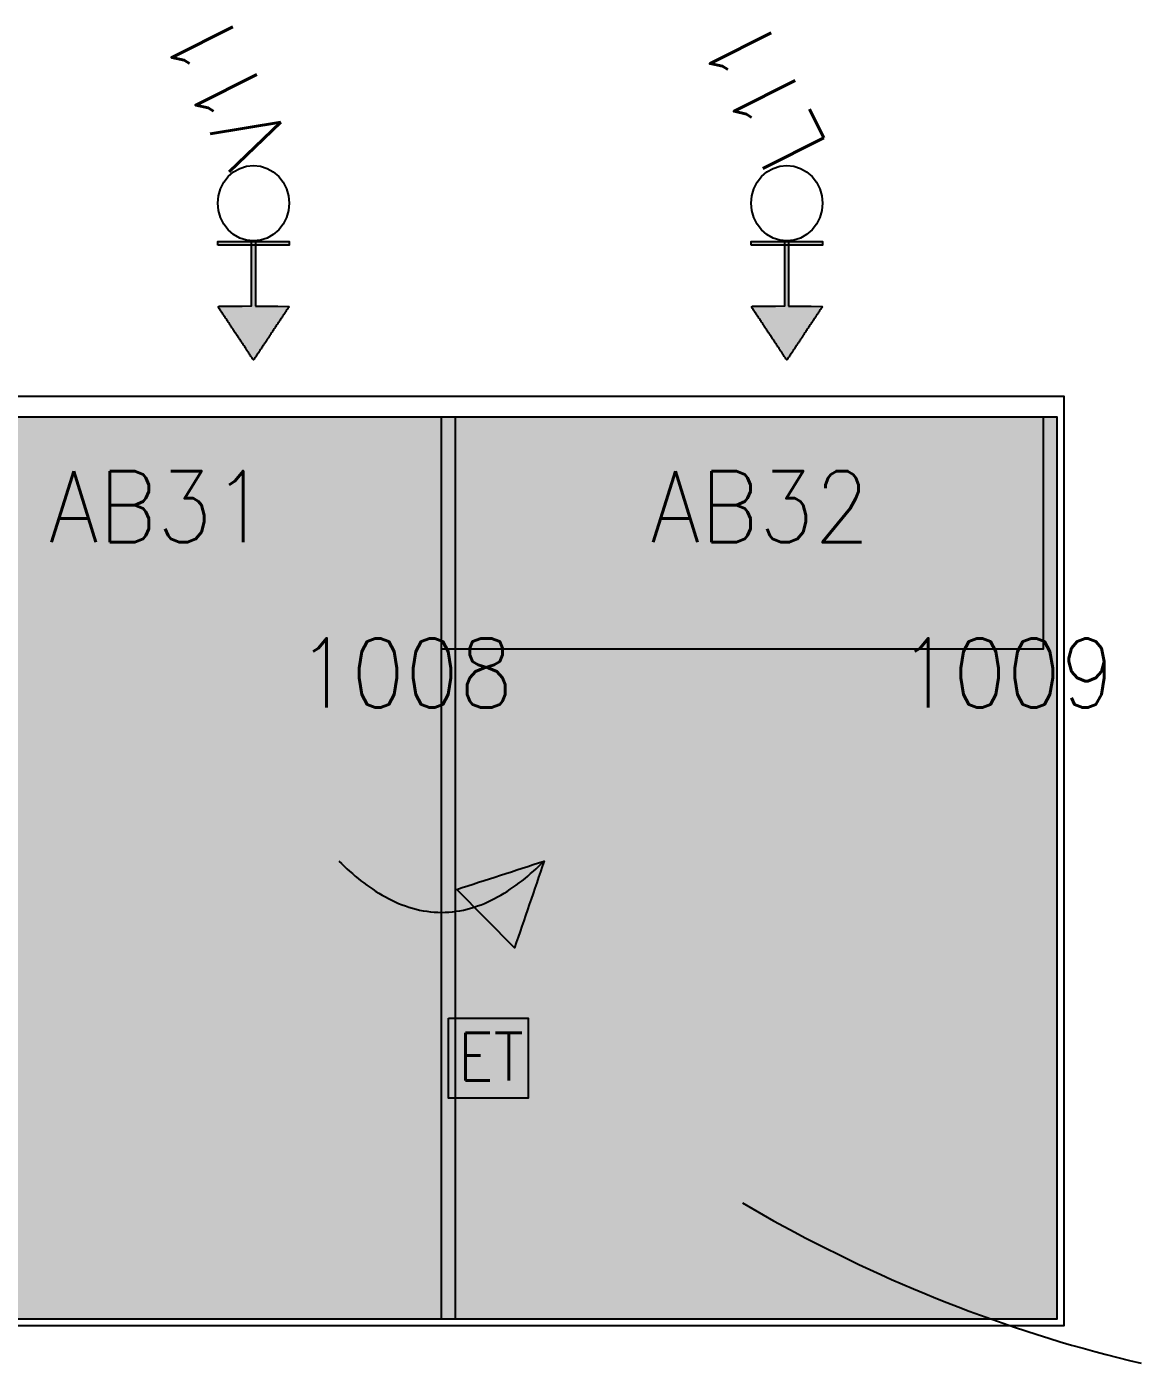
# Model space of a CAD drawing. Extents: x -63 to 1485, y -6 to 1218.
# Drawn here: x 450.3 to 612.8, y 1021.5 to 1217 of the extents above; entities that cross this region are included whole.
import ezdxf

# ---------------------------------------------------------------- set-up
doc = ezdxf.new("R2010")
doc.units = 0
doc.layers.get('0').update_dxf_attribs({"linetype": 'CONTINUOUS'})
doc.styles.get("Standard").update_dxf_attribs({"font": 'Standard'})

msp = doc.modelspace()

# ---------------------------------------------------------------- hatches: boundary and pattern name
for color, points in [(7, [(478.27, 1185.1), (478.27, 1185.62), (488.73, 1185.62), (488.73, 1185.1)]), (7, [(483.77, 1176.14), (487.06, 1176.14), (488.69, 1176.09), (488.61, 1175.97), (488.53, 1175.85), (488.46, 1175.74), (488.38, 1175.62), (488.3, 1175.5), (488.22, 1175.39), (488.15, 1175.27), (488.07, 1175.15), (487.99, 1175.04), (487.92, 1174.92), (487.84, 1174.81), (487.76, 1174.69), (487.68, 1174.57), (487.61, 1174.46), (487.53, 1174.34), (487.45, 1174.22), (487.38, 1174.11), (487.3, 1173.99), (487.22, 1173.88), (487.14, 1173.76), (487.07, 1173.64), (486.99, 1173.53), (486.91, 1173.41), (486.84, 1173.29), (486.76, 1173.18), (486.68, 1173.06), (486.6, 1172.95), (486.53, 1172.83), (486.45, 1172.71), (486.37, 1172.6), (486.3, 1172.48), (486.22, 1172.36), (486.14, 1172.25), (486.06, 1172.13), (485.99, 1172.01), (485.91, 1171.9), (485.83, 1171.78), (485.75, 1171.67), (485.68, 1171.55), (485.6, 1171.43), (485.52, 1171.32), (485.45, 1171.2), (485.37, 1171.08), (485.29, 1170.97), (485.21, 1170.85), (485.14, 1170.74), (485.06, 1170.62), (484.98, 1170.5), (484.91, 1170.39), (484.83, 1170.27), (484.75, 1170.15), (484.67, 1170.04), (484.6, 1169.92), (484.52, 1169.8), (484.44, 1169.69), (484.37, 1169.57), (484.29, 1169.46), (484.21, 1169.34), (484.13, 1169.22), (484.06, 1169.11), (483.98, 1168.99), (483.9, 1168.87), (483.83, 1168.76), (483.75, 1168.64), (483.67, 1168.53), (483.59, 1168.41), (483.52, 1168.29), (483.44, 1168.36), (483.36, 1168.48), (483.29, 1168.59), (483.21, 1168.71), (483.13, 1168.82), (483.05, 1168.94), (482.98, 1169.06), (482.9, 1169.17), (482.82, 1169.29), (482.75, 1169.41), (482.67, 1169.52), (482.59, 1169.64), (482.51, 1169.76), (482.44, 1169.87), (482.36, 1169.99), (482.28, 1170.1), (482.21, 1170.22), (482.13, 1170.34), (482.05, 1170.45), (481.97, 1170.57), (481.9, 1170.69), (481.82, 1170.8), (481.74, 1170.92), (481.67, 1171.03), (481.59, 1171.15), (481.51, 1171.27), (481.43, 1171.38), (481.36, 1171.5), (481.28, 1171.62), (481.2, 1171.73), (481.12, 1171.85), (481.05, 1171.97), (480.97, 1172.08), (480.89, 1172.2), (480.82, 1172.31), (480.74, 1172.43), (480.66, 1172.55), (480.58, 1172.66), (480.51, 1172.78), (480.43, 1172.9), (480.35, 1173.01), (480.28, 1173.13), (480.2, 1173.24), (480.12, 1173.36), (480.04, 1173.48), (479.97, 1173.59), (479.89, 1173.71), (479.81, 1173.83), (479.74, 1173.94), (479.66, 1174.06), (479.58, 1174.17), (479.5, 1174.29), (479.43, 1174.41), (479.35, 1174.52), (479.27, 1174.64), (479.2, 1174.76), (479.12, 1174.87), (479.04, 1174.99), (478.96, 1175.11), (478.89, 1175.22), (478.81, 1175.34), (478.73, 1175.45), (478.65, 1175.57), (478.58, 1175.69), (478.5, 1175.8), (478.42, 1175.92), (478.35, 1176.04), (478.54, 1176.14), (481.83, 1176.14), (483.23, 1176.21), (483.23, 1176.33), (483.23, 1176.44), (483.23, 1176.56), (483.23, 1176.68), (483.23, 1176.79), (483.23, 1176.91), (483.23, 1177.02), (483.23, 1177.14), (483.23, 1177.26), (483.23, 1177.37), (483.23, 1177.49), (483.23, 1177.61), (483.23, 1177.72), (483.23, 1177.84), (483.23, 1177.95), (483.23, 1178.07), (483.23, 1178.19), (483.23, 1178.3), (483.23, 1178.42), (483.23, 1178.54), (483.23, 1178.65), (483.23, 1178.77), (483.23, 1178.89), (483.23, 1179), (483.23, 1179.12), (483.23, 1179.23), (483.23, 1179.35), (483.23, 1179.47), (483.23, 1179.58), (483.23, 1179.7), (483.23, 1179.82), (483.23, 1179.93), (483.23, 1180.05), (483.23, 1180.17), (483.23, 1180.28), (483.23, 1180.4), (483.23, 1180.51), (483.23, 1180.63), (483.23, 1180.75), (483.23, 1180.86), (483.23, 1180.98), (483.23, 1181.1), (483.23, 1181.21), (483.23, 1181.33), (483.23, 1181.45), (483.23, 1181.56), (483.23, 1181.68), (483.23, 1181.79), (483.23, 1181.91), (483.23, 1182.03), (483.23, 1182.14), (483.23, 1182.26), (483.23, 1182.38), (483.23, 1182.49), (483.23, 1182.61), (483.23, 1182.72), (483.23, 1182.84), (483.23, 1182.96), (483.23, 1183.07), (483.23, 1183.19), (483.23, 1183.31), (483.23, 1183.42), (483.23, 1183.54), (483.23, 1183.66), (483.23, 1183.77), (483.23, 1183.89), (483.23, 1184), (483.23, 1184.12), (483.23, 1184.24), (483.23, 1184.35), (483.23, 1184.47), (483.23, 1184.59), (483.23, 1184.7), (483.23, 1184.82), (483.23, 1184.94), (483.23, 1185.05), (483.23, 1185.17), (483.23, 1185.28), (483.23, 1185.4), (483.23, 1185.52), (483.23, 1185.63), (483.77, 1185.68), (483.77, 1185.57), (483.77, 1185.45), (483.77, 1185.33), (483.77, 1185.22), (483.77, 1185.1), (483.77, 1184.99), (483.77, 1184.87), (483.77, 1184.75), (483.77, 1184.64), (483.77, 1184.52), (483.77, 1184.4), (483.77, 1184.29), (483.77, 1184.17), (483.77, 1184.05), (483.77, 1183.94), (483.77, 1183.82), (483.77, 1183.71), (483.77, 1183.59), (483.77, 1183.47), (483.77, 1183.36), (483.77, 1183.24), (483.77, 1183.12), (483.77, 1183.01), (483.77, 1182.89), (483.77, 1182.77), (483.77, 1182.66), (483.77, 1182.54), (483.77, 1182.43), (483.77, 1182.31), (483.77, 1182.19), (483.77, 1182.08), (483.77, 1181.96), (483.77, 1181.84), (483.77, 1181.73), (483.77, 1181.61), (483.77, 1181.49), (483.77, 1181.38), (483.77, 1181.26), (483.77, 1181.15), (483.77, 1181.03), (483.77, 1180.91), (483.77, 1180.8), (483.77, 1180.68), (483.77, 1180.56), (483.77, 1180.45), (483.77, 1180.33), (483.77, 1180.21), (483.77, 1180.1), (483.77, 1179.98), (483.77, 1179.87), (483.77, 1179.75), (483.77, 1179.63), (483.77, 1179.52), (483.77, 1179.4), (483.77, 1179.28), (483.77, 1179.17), (483.77, 1179.05), (483.77, 1178.94), (483.77, 1178.82), (483.77, 1178.7), (483.77, 1178.59), (483.77, 1178.47), (483.77, 1178.35), (483.77, 1178.24), (483.77, 1178.12), (483.77, 1178), (483.77, 1177.89), (483.77, 1177.77), (483.77, 1177.66), (483.77, 1177.54), (483.77, 1177.42), (483.77, 1177.31), (483.77, 1177.19), (483.77, 1177.07), (483.77, 1176.96), (483.77, 1176.84), (483.77, 1176.72), (483.77, 1176.61), (483.77, 1176.49), (483.77, 1176.38), (483.77, 1176.26)]), (7, [(556.27, 1185.1), (556.27, 1185.62), (566.73, 1185.62), (566.73, 1185.1)]), (7, [(561.77, 1176.14), (565.06, 1176.14), (566.69, 1176.09), (566.61, 1175.97), (566.53, 1175.85), (566.46, 1175.74), (566.38, 1175.62), (566.3, 1175.5), (566.22, 1175.39), (566.15, 1175.27), (566.07, 1175.15), (565.99, 1175.04), (565.92, 1174.92), (565.84, 1174.81), (565.76, 1174.69), (565.68, 1174.57), (565.61, 1174.46), (565.53, 1174.34), (565.45, 1174.22), (565.38, 1174.11), (565.3, 1173.99), (565.22, 1173.88), (565.14, 1173.76), (565.07, 1173.64), (564.99, 1173.53), (564.91, 1173.41), (564.84, 1173.29), (564.76, 1173.18), (564.68, 1173.06), (564.6, 1172.95), (564.53, 1172.83), (564.45, 1172.71), (564.37, 1172.6), (564.3, 1172.48), (564.22, 1172.36), (564.14, 1172.25), (564.06, 1172.13), (563.99, 1172.01), (563.91, 1171.9), (563.83, 1171.78), (563.75, 1171.67), (563.68, 1171.55), (563.6, 1171.43), (563.52, 1171.32), (563.45, 1171.2), (563.37, 1171.08), (563.29, 1170.97), (563.21, 1170.85), (563.14, 1170.74), (563.06, 1170.62), (562.98, 1170.5), (562.91, 1170.39), (562.83, 1170.27), (562.75, 1170.15), (562.67, 1170.04), (562.6, 1169.92), (562.52, 1169.8), (562.44, 1169.69), (562.37, 1169.57), (562.29, 1169.46), (562.21, 1169.34), (562.13, 1169.22), (562.06, 1169.11), (561.98, 1168.99), (561.9, 1168.87), (561.83, 1168.76), (561.75, 1168.64), (561.67, 1168.53), (561.59, 1168.41), (561.52, 1168.29), (561.44, 1168.36), (561.36, 1168.48), (561.29, 1168.59), (561.21, 1168.71), (561.13, 1168.82), (561.05, 1168.94), (560.98, 1169.06), (560.9, 1169.17), (560.82, 1169.29), (560.75, 1169.41), (560.67, 1169.52), (560.59, 1169.64), (560.51, 1169.76), (560.44, 1169.87), (560.36, 1169.99), (560.28, 1170.1), (560.21, 1170.22), (560.13, 1170.34), (560.05, 1170.45), (559.97, 1170.57), (559.9, 1170.69), (559.82, 1170.8), (559.74, 1170.92), (559.67, 1171.03), (559.59, 1171.15), (559.51, 1171.27), (559.43, 1171.38), (559.36, 1171.5), (559.28, 1171.62), (559.2, 1171.73), (559.12, 1171.85), (559.05, 1171.97), (558.97, 1172.08), (558.89, 1172.2), (558.82, 1172.31), (558.74, 1172.43), (558.66, 1172.55), (558.58, 1172.66), (558.51, 1172.78), (558.43, 1172.9), (558.35, 1173.01), (558.28, 1173.13), (558.2, 1173.24), (558.12, 1173.36), (558.04, 1173.48), (557.97, 1173.59), (557.89, 1173.71), (557.81, 1173.83), (557.74, 1173.94), (557.66, 1174.06), (557.58, 1174.17), (557.5, 1174.29), (557.43, 1174.41), (557.35, 1174.52), (557.27, 1174.64), (557.2, 1174.76), (557.12, 1174.87), (557.04, 1174.99), (556.96, 1175.11), (556.89, 1175.22), (556.81, 1175.34), (556.73, 1175.45), (556.65, 1175.57), (556.58, 1175.69), (556.5, 1175.8), (556.42, 1175.92), (556.35, 1176.04), (556.54, 1176.14), (559.83, 1176.14), (561.23, 1176.21), (561.23, 1176.33), (561.23, 1176.44), (561.23, 1176.56), (561.23, 1176.68), (561.23, 1176.79), (561.23, 1176.91), (561.23, 1177.02), (561.23, 1177.14), (561.23, 1177.26), (561.23, 1177.37), (561.23, 1177.49), (561.23, 1177.61), (561.23, 1177.72), (561.23, 1177.84), (561.23, 1177.95), (561.23, 1178.07), (561.23, 1178.19), (561.23, 1178.3), (561.23, 1178.42), (561.23, 1178.54), (561.23, 1178.65), (561.23, 1178.77), (561.23, 1178.89), (561.23, 1179), (561.23, 1179.12), (561.23, 1179.23), (561.23, 1179.35), (561.23, 1179.47), (561.23, 1179.58), (561.23, 1179.7), (561.23, 1179.82), (561.23, 1179.93), (561.23, 1180.05), (561.23, 1180.17), (561.23, 1180.28), (561.23, 1180.4), (561.23, 1180.51), (561.23, 1180.63), (561.23, 1180.75), (561.23, 1180.86), (561.23, 1180.98), (561.23, 1181.1), (561.23, 1181.21), (561.23, 1181.33), (561.23, 1181.45), (561.23, 1181.56), (561.23, 1181.68), (561.23, 1181.79), (561.23, 1181.91), (561.23, 1182.03), (561.23, 1182.14), (561.23, 1182.26), (561.23, 1182.38), (561.23, 1182.49), (561.23, 1182.61), (561.23, 1182.72), (561.23, 1182.84), (561.23, 1182.96), (561.23, 1183.07), (561.23, 1183.19), (561.23, 1183.31), (561.23, 1183.42), (561.23, 1183.54), (561.23, 1183.66), (561.23, 1183.77), (561.23, 1183.89), (561.23, 1184), (561.23, 1184.12), (561.23, 1184.24), (561.23, 1184.35), (561.23, 1184.47), (561.23, 1184.59), (561.23, 1184.7), (561.23, 1184.82), (561.23, 1184.94), (561.23, 1185.05), (561.23, 1185.17), (561.23, 1185.28), (561.23, 1185.4), (561.23, 1185.52), (561.23, 1185.63), (561.77, 1185.68), (561.77, 1185.57), (561.77, 1185.45), (561.77, 1185.33), (561.77, 1185.22), (561.77, 1185.1), (561.77, 1184.99), (561.77, 1184.87), (561.77, 1184.75), (561.77, 1184.64), (561.77, 1184.52), (561.77, 1184.4), (561.77, 1184.29), (561.77, 1184.17), (561.77, 1184.05), (561.77, 1183.94), (561.77, 1183.82), (561.77, 1183.71), (561.77, 1183.59), (561.77, 1183.47), (561.77, 1183.36), (561.77, 1183.24), (561.77, 1183.12), (561.77, 1183.01), (561.77, 1182.89), (561.77, 1182.77), (561.77, 1182.66), (561.77, 1182.54), (561.77, 1182.43), (561.77, 1182.31), (561.77, 1182.19), (561.77, 1182.08), (561.77, 1181.96), (561.77, 1181.84), (561.77, 1181.73), (561.77, 1181.61), (561.77, 1181.49), (561.77, 1181.38), (561.77, 1181.26), (561.77, 1181.15), (561.77, 1181.03), (561.77, 1180.91), (561.77, 1180.8), (561.77, 1180.68), (561.77, 1180.56), (561.77, 1180.45), (561.77, 1180.33), (561.77, 1180.21), (561.77, 1180.1), (561.77, 1179.98), (561.77, 1179.87), (561.77, 1179.75), (561.77, 1179.63), (561.77, 1179.52), (561.77, 1179.4), (561.77, 1179.28), (561.77, 1179.17), (561.77, 1179.05), (561.77, 1178.94), (561.77, 1178.82), (561.77, 1178.7), (561.77, 1178.59), (561.77, 1178.47), (561.77, 1178.35), (561.77, 1178.24), (561.77, 1178.12), (561.77, 1178), (561.77, 1177.89), (561.77, 1177.77), (561.77, 1177.66), (561.77, 1177.54), (561.77, 1177.42), (561.77, 1177.31), (561.77, 1177.19), (561.77, 1177.07), (561.77, 1176.96), (561.77, 1176.84), (561.77, 1176.72), (561.77, 1176.61), (561.77, 1176.49), (561.77, 1176.38), (561.77, 1176.26)]), (255, [(423, 1160), (513, 1160), (513, 1028), (423, 1028)]), (255, [(511, 1160), (601, 1160), (601, 1028), (511, 1028)]), (7, [(513.24, 1090.85), (514.04, 1091.11), (514.84, 1091.37), (515.63, 1091.63), (516.43, 1091.89), (517.23, 1092.14), (518.03, 1092.4), (518.82, 1092.66), (519.62, 1092.92), (520.42, 1093.18), (521.22, 1093.44), (522.01, 1093.7), (522.81, 1093.96), (523.61, 1094.22), (524.41, 1094.48), (525.2, 1094.74), (526, 1095), (525.73, 1094.21), (525.46, 1093.41), (525.19, 1092.62), (524.92, 1091.83), (524.65, 1091.03), (524.38, 1090.24), (524.1, 1089.44), (523.83, 1088.65), (523.56, 1087.86), (523.29, 1087.06), (523.02, 1086.27), (522.75, 1085.48), (522.48, 1084.68), (522.21, 1083.89), (521.94, 1083.1), (521.67, 1082.3)])]:
    msp.add_hatch(color=color).paths.add_polyline_path(points, flags=0)
at = {"true_color": 0x6fd892}
for points in [[(511, 1160), (599, 1160), (599, 1126), (511, 1126)], [(512, 1072), (523.69, 1072), (523.69, 1060.31), (512, 1060.31)]]:
    msp.add_hatch(color=113, dxfattribs=at).paths.add_polyline_path(points, flags=0)

# ---------------------------------------------------------------- linework, layer by layer
at = {"color": 7}
for points in [[(483.5, 1196.73), (484.52, 1196.62), (485.5, 1196.31), (486.4, 1195.8), (487.19, 1195.11), (487.84, 1194.28), (488.33, 1193.33), (488.62, 1192.29), (488.73, 1191.22), (488.62, 1190.14), (488.33, 1189.11), (487.84, 1188.16), (487.19, 1187.32), (486.4, 1186.64), (485.5, 1186.13), (484.52, 1185.81), (483.5, 1185.71), (482.48, 1185.81), (481.5, 1186.13), (480.6, 1186.64), (479.81, 1187.32), (479.16, 1188.16), (478.67, 1189.11), (478.38, 1190.14), (478.27, 1191.22), (478.38, 1192.29), (478.67, 1193.33), (479.16, 1194.28), (479.81, 1195.11), (480.6, 1195.8), (481.5, 1196.31), (482.48, 1196.62)], [(561.5, 1196.73), (562.52, 1196.62), (563.5, 1196.31), (564.4, 1195.8), (565.19, 1195.11), (565.84, 1194.28), (566.33, 1193.33), (566.62, 1192.29), (566.73, 1191.22), (566.62, 1190.14), (566.33, 1189.11), (565.84, 1188.16), (565.19, 1187.32), (564.4, 1186.64), (563.5, 1186.13), (562.52, 1185.81), (561.5, 1185.71), (560.48, 1185.81), (559.5, 1186.13), (558.6, 1186.64), (557.81, 1187.32), (557.16, 1188.16), (556.67, 1189.11), (556.38, 1190.14), (556.27, 1191.22), (556.38, 1192.29), (556.67, 1193.33), (557.16, 1194.28), (557.81, 1195.11), (558.6, 1195.8), (559.5, 1196.31), (560.48, 1196.62)], [(478.27, 1185.1), (478.27, 1185.62), (488.73, 1185.62), (488.73, 1185.1)], [(483.77, 1176.14), (487.06, 1176.14), (488.69, 1176.09), (488.61, 1175.97), (488.53, 1175.85), (488.46, 1175.74), (488.38, 1175.62), (488.3, 1175.5), (488.22, 1175.39), (488.15, 1175.27), (488.07, 1175.15), (487.99, 1175.04), (487.92, 1174.92), (487.84, 1174.81), (487.76, 1174.69), (487.68, 1174.57), (487.61, 1174.46), (487.53, 1174.34), (487.45, 1174.22), (487.38, 1174.11), (487.3, 1173.99), (487.22, 1173.88), (487.14, 1173.76), (487.07, 1173.64), (486.99, 1173.53), (486.91, 1173.41), (486.84, 1173.29), (486.76, 1173.18), (486.68, 1173.06), (486.6, 1172.95), (486.53, 1172.83), (486.45, 1172.71), (486.37, 1172.6), (486.3, 1172.48), (486.22, 1172.36), (486.14, 1172.25), (486.06, 1172.13), (485.99, 1172.01), (485.91, 1171.9), (485.83, 1171.78), (485.75, 1171.67), (485.68, 1171.55), (485.6, 1171.43), (485.52, 1171.32), (485.45, 1171.2), (485.37, 1171.08), (485.29, 1170.97), (485.21, 1170.85), (485.14, 1170.74), (485.06, 1170.62), (484.98, 1170.5), (484.91, 1170.39), (484.83, 1170.27), (484.75, 1170.15), (484.67, 1170.04), (484.6, 1169.92), (484.52, 1169.8), (484.44, 1169.69), (484.37, 1169.57), (484.29, 1169.46), (484.21, 1169.34), (484.13, 1169.22), (484.06, 1169.11), (483.98, 1168.99), (483.9, 1168.87), (483.83, 1168.76), (483.75, 1168.64), (483.67, 1168.53), (483.59, 1168.41), (483.52, 1168.29), (483.44, 1168.36), (483.36, 1168.48), (483.29, 1168.59), (483.21, 1168.71), (483.13, 1168.82), (483.05, 1168.94), (482.98, 1169.06), (482.9, 1169.17), (482.82, 1169.29), (482.75, 1169.41), (482.67, 1169.52), (482.59, 1169.64), (482.51, 1169.76), (482.44, 1169.87), (482.36, 1169.99), (482.28, 1170.1), (482.21, 1170.22), (482.13, 1170.34), (482.05, 1170.45), (481.97, 1170.57), (481.9, 1170.69), (481.82, 1170.8), (481.74, 1170.92), (481.67, 1171.03), (481.59, 1171.15), (481.51, 1171.27), (481.43, 1171.38), (481.36, 1171.5), (481.28, 1171.62), (481.2, 1171.73), (481.12, 1171.85), (481.05, 1171.97), (480.97, 1172.08), (480.89, 1172.2), (480.82, 1172.31), (480.74, 1172.43), (480.66, 1172.55), (480.58, 1172.66), (480.51, 1172.78), (480.43, 1172.9), (480.35, 1173.01), (480.28, 1173.13), (480.2, 1173.24), (480.12, 1173.36), (480.04, 1173.48), (479.97, 1173.59), (479.89, 1173.71), (479.81, 1173.83), (479.74, 1173.94), (479.66, 1174.06), (479.58, 1174.17), (479.5, 1174.29), (479.43, 1174.41), (479.35, 1174.52), (479.27, 1174.64), (479.2, 1174.76), (479.12, 1174.87), (479.04, 1174.99), (478.96, 1175.11), (478.89, 1175.22), (478.81, 1175.34), (478.73, 1175.45), (478.65, 1175.57), (478.58, 1175.69), (478.5, 1175.8), (478.42, 1175.92), (478.35, 1176.04), (478.54, 1176.14), (481.83, 1176.14), (483.23, 1176.21), (483.23, 1176.33), (483.23, 1176.44), (483.23, 1176.56), (483.23, 1176.68), (483.23, 1176.79), (483.23, 1176.91), (483.23, 1177.02), (483.23, 1177.14), (483.23, 1177.26), (483.23, 1177.37), (483.23, 1177.49), (483.23, 1177.61), (483.23, 1177.72), (483.23, 1177.84), (483.23, 1177.95), (483.23, 1178.07), (483.23, 1178.19), (483.23, 1178.3), (483.23, 1178.42), (483.23, 1178.54), (483.23, 1178.65), (483.23, 1178.77), (483.23, 1178.89), (483.23, 1179), (483.23, 1179.12), (483.23, 1179.23), (483.23, 1179.35), (483.23, 1179.47), (483.23, 1179.58), (483.23, 1179.7), (483.23, 1179.82), (483.23, 1179.93), (483.23, 1180.05), (483.23, 1180.17), (483.23, 1180.28), (483.23, 1180.4), (483.23, 1180.51), (483.23, 1180.63), (483.23, 1180.75), (483.23, 1180.86), (483.23, 1180.98), (483.23, 1181.1), (483.23, 1181.21), (483.23, 1181.33), (483.23, 1181.45), (483.23, 1181.56), (483.23, 1181.68), (483.23, 1181.79), (483.23, 1181.91), (483.23, 1182.03), (483.23, 1182.14), (483.23, 1182.26), (483.23, 1182.38), (483.23, 1182.49), (483.23, 1182.61), (483.23, 1182.72), (483.23, 1182.84), (483.23, 1182.96), (483.23, 1183.07), (483.23, 1183.19), (483.23, 1183.31), (483.23, 1183.42), (483.23, 1183.54), (483.23, 1183.66), (483.23, 1183.77), (483.23, 1183.89), (483.23, 1184), (483.23, 1184.12), (483.23, 1184.24), (483.23, 1184.35), (483.23, 1184.47), (483.23, 1184.59), (483.23, 1184.7), (483.23, 1184.82), (483.23, 1184.94), (483.23, 1185.05), (483.23, 1185.17), (483.23, 1185.28), (483.23, 1185.4), (483.23, 1185.52), (483.23, 1185.63), (483.77, 1185.68), (483.77, 1185.57), (483.77, 1185.45), (483.77, 1185.33), (483.77, 1185.22), (483.77, 1185.1), (483.77, 1184.99), (483.77, 1184.87), (483.77, 1184.75), (483.77, 1184.64), (483.77, 1184.52), (483.77, 1184.4), (483.77, 1184.29), (483.77, 1184.17), (483.77, 1184.05), (483.77, 1183.94), (483.77, 1183.82), (483.77, 1183.71), (483.77, 1183.59), (483.77, 1183.47), (483.77, 1183.36), (483.77, 1183.24), (483.77, 1183.12), (483.77, 1183.01), (483.77, 1182.89), (483.77, 1182.77), (483.77, 1182.66), (483.77, 1182.54), (483.77, 1182.43), (483.77, 1182.31), (483.77, 1182.19), (483.77, 1182.08), (483.77, 1181.96), (483.77, 1181.84), (483.77, 1181.73), (483.77, 1181.61), (483.77, 1181.49), (483.77, 1181.38), (483.77, 1181.26), (483.77, 1181.15), (483.77, 1181.03), (483.77, 1180.91), (483.77, 1180.8), (483.77, 1180.68), (483.77, 1180.56), (483.77, 1180.45), (483.77, 1180.33), (483.77, 1180.21), (483.77, 1180.1), (483.77, 1179.98), (483.77, 1179.87), (483.77, 1179.75), (483.77, 1179.63), (483.77, 1179.52), (483.77, 1179.4), (483.77, 1179.28), (483.77, 1179.17), (483.77, 1179.05), (483.77, 1178.94), (483.77, 1178.82), (483.77, 1178.7), (483.77, 1178.59), (483.77, 1178.47), (483.77, 1178.35), (483.77, 1178.24), (483.77, 1178.12), (483.77, 1178), (483.77, 1177.89), (483.77, 1177.77), (483.77, 1177.66), (483.77, 1177.54), (483.77, 1177.42), (483.77, 1177.31), (483.77, 1177.19), (483.77, 1177.07), (483.77, 1176.96), (483.77, 1176.84), (483.77, 1176.72), (483.77, 1176.61), (483.77, 1176.49), (483.77, 1176.38), (483.77, 1176.26)], [(556.27, 1185.1), (556.27, 1185.62), (566.73, 1185.62), (566.73, 1185.1)], [(561.77, 1176.14), (565.06, 1176.14), (566.69, 1176.09), (566.61, 1175.97), (566.53, 1175.85), (566.46, 1175.74), (566.38, 1175.62), (566.3, 1175.5), (566.22, 1175.39), (566.15, 1175.27), (566.07, 1175.15), (565.99, 1175.04), (565.92, 1174.92), (565.84, 1174.81), (565.76, 1174.69), (565.68, 1174.57), (565.61, 1174.46), (565.53, 1174.34), (565.45, 1174.22), (565.38, 1174.11), (565.3, 1173.99), (565.22, 1173.88), (565.14, 1173.76), (565.07, 1173.64), (564.99, 1173.53), (564.91, 1173.41), (564.84, 1173.29), (564.76, 1173.18), (564.68, 1173.06), (564.6, 1172.95), (564.53, 1172.83), (564.45, 1172.71), (564.37, 1172.6), (564.3, 1172.48), (564.22, 1172.36), (564.14, 1172.25), (564.06, 1172.13), (563.99, 1172.01), (563.91, 1171.9), (563.83, 1171.78), (563.75, 1171.67), (563.68, 1171.55), (563.6, 1171.43), (563.52, 1171.32), (563.45, 1171.2), (563.37, 1171.08), (563.29, 1170.97), (563.21, 1170.85), (563.14, 1170.74), (563.06, 1170.62), (562.98, 1170.5), (562.91, 1170.39), (562.83, 1170.27), (562.75, 1170.15), (562.67, 1170.04), (562.6, 1169.92), (562.52, 1169.8), (562.44, 1169.69), (562.37, 1169.57), (562.29, 1169.46), (562.21, 1169.34), (562.13, 1169.22), (562.06, 1169.11), (561.98, 1168.99), (561.9, 1168.87), (561.83, 1168.76), (561.75, 1168.64), (561.67, 1168.53), (561.59, 1168.41), (561.52, 1168.29), (561.44, 1168.36), (561.36, 1168.48), (561.29, 1168.59), (561.21, 1168.71), (561.13, 1168.82), (561.05, 1168.94), (560.98, 1169.06), (560.9, 1169.17), (560.82, 1169.29), (560.75, 1169.41), (560.67, 1169.52), (560.59, 1169.64), (560.51, 1169.76), (560.44, 1169.87), (560.36, 1169.99), (560.28, 1170.1), (560.21, 1170.22), (560.13, 1170.34), (560.05, 1170.45), (559.97, 1170.57), (559.9, 1170.69), (559.82, 1170.8), (559.74, 1170.92), (559.67, 1171.03), (559.59, 1171.15), (559.51, 1171.27), (559.43, 1171.38), (559.36, 1171.5), (559.28, 1171.62), (559.2, 1171.73), (559.12, 1171.85), (559.05, 1171.97), (558.97, 1172.08), (558.89, 1172.2), (558.82, 1172.31), (558.74, 1172.43), (558.66, 1172.55), (558.58, 1172.66), (558.51, 1172.78), (558.43, 1172.9), (558.35, 1173.01), (558.28, 1173.13), (558.2, 1173.24), (558.12, 1173.36), (558.04, 1173.48), (557.97, 1173.59), (557.89, 1173.71), (557.81, 1173.83), (557.74, 1173.94), (557.66, 1174.06), (557.58, 1174.17), (557.5, 1174.29), (557.43, 1174.41), (557.35, 1174.52), (557.27, 1174.64), (557.2, 1174.76), (557.12, 1174.87), (557.04, 1174.99), (556.96, 1175.11), (556.89, 1175.22), (556.81, 1175.34), (556.73, 1175.45), (556.65, 1175.57), (556.58, 1175.69), (556.5, 1175.8), (556.42, 1175.92), (556.35, 1176.04), (556.54, 1176.14), (559.83, 1176.14), (561.23, 1176.21), (561.23, 1176.33), (561.23, 1176.44), (561.23, 1176.56), (561.23, 1176.68), (561.23, 1176.79), (561.23, 1176.91), (561.23, 1177.02), (561.23, 1177.14), (561.23, 1177.26), (561.23, 1177.37), (561.23, 1177.49), (561.23, 1177.61), (561.23, 1177.72), (561.23, 1177.84), (561.23, 1177.95), (561.23, 1178.07), (561.23, 1178.19), (561.23, 1178.3), (561.23, 1178.42), (561.23, 1178.54), (561.23, 1178.65), (561.23, 1178.77), (561.23, 1178.89), (561.23, 1179), (561.23, 1179.12), (561.23, 1179.23), (561.23, 1179.35), (561.23, 1179.47), (561.23, 1179.58), (561.23, 1179.7), (561.23, 1179.82), (561.23, 1179.93), (561.23, 1180.05), (561.23, 1180.17), (561.23, 1180.28), (561.23, 1180.4), (561.23, 1180.51), (561.23, 1180.63), (561.23, 1180.75), (561.23, 1180.86), (561.23, 1180.98), (561.23, 1181.1), (561.23, 1181.21), (561.23, 1181.33), (561.23, 1181.45), (561.23, 1181.56), (561.23, 1181.68), (561.23, 1181.79), (561.23, 1181.91), (561.23, 1182.03), (561.23, 1182.14), (561.23, 1182.26), (561.23, 1182.38), (561.23, 1182.49), (561.23, 1182.61), (561.23, 1182.72), (561.23, 1182.84), (561.23, 1182.96), (561.23, 1183.07), (561.23, 1183.19), (561.23, 1183.31), (561.23, 1183.42), (561.23, 1183.54), (561.23, 1183.66), (561.23, 1183.77), (561.23, 1183.89), (561.23, 1184), (561.23, 1184.12), (561.23, 1184.24), (561.23, 1184.35), (561.23, 1184.47), (561.23, 1184.59), (561.23, 1184.7), (561.23, 1184.82), (561.23, 1184.94), (561.23, 1185.05), (561.23, 1185.17), (561.23, 1185.28), (561.23, 1185.4), (561.23, 1185.52), (561.23, 1185.63), (561.77, 1185.68), (561.77, 1185.57), (561.77, 1185.45), (561.77, 1185.33), (561.77, 1185.22), (561.77, 1185.1), (561.77, 1184.99), (561.77, 1184.87), (561.77, 1184.75), (561.77, 1184.64), (561.77, 1184.52), (561.77, 1184.4), (561.77, 1184.29), (561.77, 1184.17), (561.77, 1184.05), (561.77, 1183.94), (561.77, 1183.82), (561.77, 1183.71), (561.77, 1183.59), (561.77, 1183.47), (561.77, 1183.36), (561.77, 1183.24), (561.77, 1183.12), (561.77, 1183.01), (561.77, 1182.89), (561.77, 1182.77), (561.77, 1182.66), (561.77, 1182.54), (561.77, 1182.43), (561.77, 1182.31), (561.77, 1182.19), (561.77, 1182.08), (561.77, 1181.96), (561.77, 1181.84), (561.77, 1181.73), (561.77, 1181.61), (561.77, 1181.49), (561.77, 1181.38), (561.77, 1181.26), (561.77, 1181.15), (561.77, 1181.03), (561.77, 1180.91), (561.77, 1180.8), (561.77, 1180.68), (561.77, 1180.56), (561.77, 1180.45), (561.77, 1180.33), (561.77, 1180.21), (561.77, 1180.1), (561.77, 1179.98), (561.77, 1179.87), (561.77, 1179.75), (561.77, 1179.63), (561.77, 1179.52), (561.77, 1179.4), (561.77, 1179.28), (561.77, 1179.17), (561.77, 1179.05), (561.77, 1178.94), (561.77, 1178.82), (561.77, 1178.7), (561.77, 1178.59), (561.77, 1178.47), (561.77, 1178.35), (561.77, 1178.24), (561.77, 1178.12), (561.77, 1178), (561.77, 1177.89), (561.77, 1177.77), (561.77, 1177.66), (561.77, 1177.54), (561.77, 1177.42), (561.77, 1177.31), (561.77, 1177.19), (561.77, 1177.07), (561.77, 1176.96), (561.77, 1176.84), (561.77, 1176.72), (561.77, 1176.61), (561.77, 1176.49), (561.77, 1176.38), (561.77, 1176.26)], [(420, 1163), (602, 1163), (602, 1027), (420, 1027)], [(423, 1160), (513, 1160), (513, 1028), (423, 1028)], [(511, 1160), (601, 1160), (601, 1028), (511, 1028)], [(513.24, 1090.85), (514.04, 1091.11), (514.84, 1091.37), (515.63, 1091.63), (516.43, 1091.89), (517.23, 1092.14), (518.03, 1092.4), (518.82, 1092.66), (519.62, 1092.92), (520.42, 1093.18), (521.22, 1093.44), (522.01, 1093.7), (522.81, 1093.96), (523.61, 1094.22), (524.41, 1094.48), (525.2, 1094.74), (526, 1095), (525.73, 1094.21), (525.46, 1093.41), (525.19, 1092.62), (524.92, 1091.83), (524.65, 1091.03), (524.38, 1090.24), (524.1, 1089.44), (523.83, 1088.65), (523.56, 1087.86), (523.29, 1087.06), (523.02, 1086.27), (522.75, 1085.48), (522.48, 1084.68), (522.21, 1083.89), (521.94, 1083.1), (521.67, 1082.3)]]:
    msp.add_lwpolyline(points, close=True, dxfattribs=at)
at = {"color": 113, "true_color": 0x6fd892}
for points in [[(511, 1160), (599, 1160), (599, 1126), (511, 1126)], [(512, 1072), (523.69, 1072), (523.69, 1060.31), (512, 1060.31)]]:
    msp.add_lwpolyline(points, close=True, dxfattribs=at)
at = {"color": 7}
for points in [[(496, 1095), (496.38, 1094.62), (496.77, 1094.25), (497.16, 1093.88), (497.56, 1093.52), (497.97, 1093.16), (498.37, 1092.81), (498.79, 1092.47), (499.21, 1092.13), (499.63, 1091.81), (500.07, 1091.49), (500.5, 1091.17), (500.95, 1090.87), (501.4, 1090.57), (501.85, 1090.29), (502.32, 1090.01), (502.79, 1089.75), (503.26, 1089.5), (503.74, 1089.26), (504.23, 1089.03), (504.72, 1088.81), (505.22, 1088.61), (505.73, 1088.43), (506.24, 1088.26), (506.75, 1088.1), (507.27, 1087.96), (507.8, 1087.84), (508.32, 1087.74), (508.86, 1087.65), (509.39, 1087.59), (509.92, 1087.54), (510.46, 1087.51), (511, 1087.5), (511.54, 1087.51), (512.08, 1087.54), (512.61, 1087.59), (513.14, 1087.65), (513.68, 1087.74), (514.2, 1087.84), (514.73, 1087.96), (515.25, 1088.1), (515.76, 1088.26), (516.27, 1088.43), (516.78, 1088.61), (517.28, 1088.81), (517.77, 1089.03), (518.26, 1089.26), (518.74, 1089.5), (519.21, 1089.75), (519.68, 1090.01), (520.15, 1090.29), (520.6, 1090.57), (521.05, 1090.87), (521.5, 1091.17), (521.93, 1091.49), (522.37, 1091.81), (522.79, 1092.13), (523.21, 1092.47), (523.63, 1092.81), (524.03, 1093.16), (524.44, 1093.52), (524.84, 1093.88), (525.23, 1094.25), (525.62, 1094.62), (526, 1095)], [(555, 1045), (556.52, 1044.12), (558.04, 1043.25), (559.57, 1042.4), (561.11, 1041.56), (562.65, 1040.73), (564.2, 1039.91), (565.76, 1039.1), (567.32, 1038.31), (568.89, 1037.53), (570.47, 1036.76), (572.05, 1036), (573.64, 1035.26), (575.23, 1034.53), (576.83, 1033.81), (578.44, 1033.11), (580.05, 1032.42), (581.67, 1031.74), (583.29, 1031.08), (584.92, 1030.43), (586.55, 1029.79), (588.19, 1029.17), (589.83, 1028.56), (591.48, 1027.97), (593.14, 1027.39), (594.8, 1026.82), (596.46, 1026.27), (598.13, 1025.73), (599.8, 1025.21), (601.48, 1024.7), (603.16, 1024.21), (604.85, 1023.73), (606.54, 1023.26), (608.23, 1022.81), (609.93, 1022.37), (611.63, 1021.95), (613.34, 1021.54)]]:
    msp.add_lwpolyline(points, dxfattribs=at)

# ---------------------------------------------------------------- texts
for s, p in [('V11', (489.07, 1199.93)), ('L11', (567.62, 1199.38))]:
    msp.add_text(s, height=10, rotation=5156.6202, dxfattribs=at).set_placement(p)
for s, height, p in [('AB31', 10.4, (453.55, 1141.63)), ('AB32', 10.4, (541.55, 1141.63)), ('1008', 10.134, (489.83, 1117.44)), ('1009', 10.134, (577.83, 1117.44)), ('ET', 7.013, (513.43, 1062.88))]:
    msp.add_text(s, height=height, dxfattribs=at).set_placement(p)

doc.saveas('drawing.dxf')
